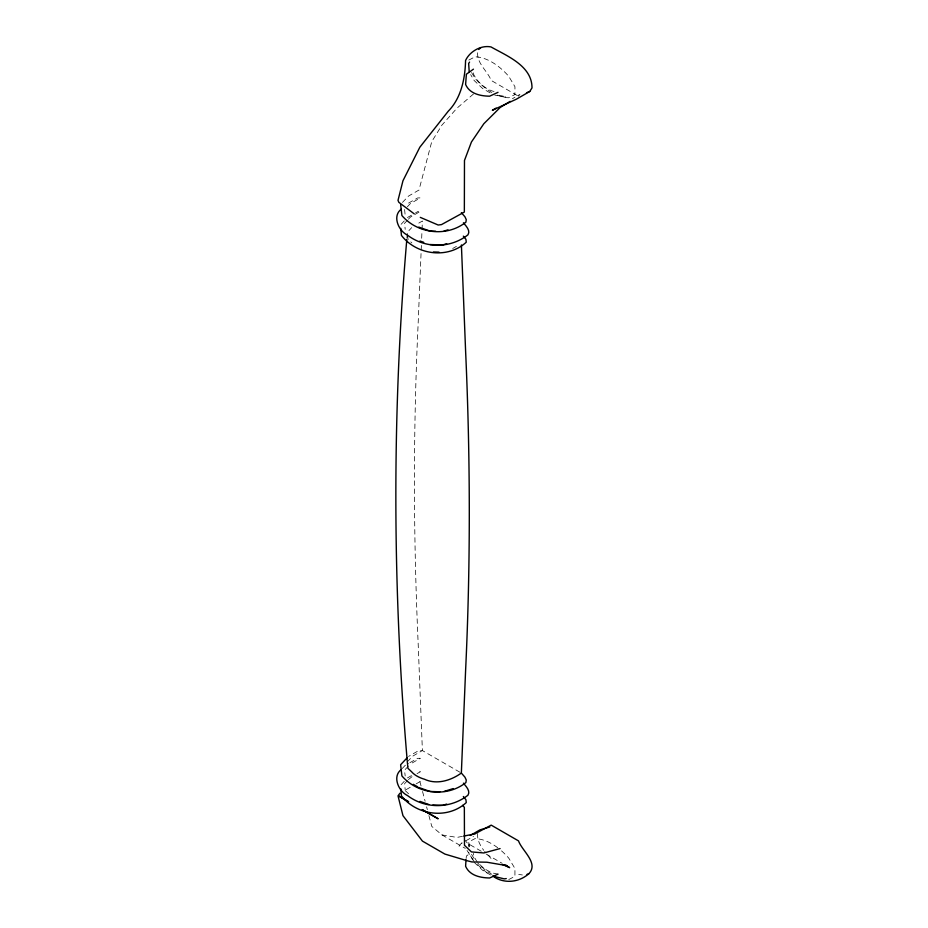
<?xml version="1.0" encoding="UTF-8"?>
<svg xmlns="http://www.w3.org/2000/svg" width="928" height="928" viewBox="0 0 928 928"><rect width="100%" height="100%" fill="white"/><g stroke="black" fill="none" stroke-linecap="round" stroke-linejoin="round"><path stroke-width="0.7" stroke-dasharray="4.64 3.48" d="M477.723 833.448C476.806 839.724 480.263 845.431 483.732 850.35M421.382 245.444L418.11 324.464A3663.025 2114.854 60 0 0 418.11 642.188L422.391 750.566L461.355 773.059M421.683 238.264L421.973 231.084M422.043 229.645L422.391 221.026L416.231 224.576M406.916 238.032L407.311 232.313L411.672 227.65M466.123 858.516L466.378 856.022L469.417 853.841M419.932 186.435L431.775 141.578L442.006 125.025L456.936 108.205L474.73 92.939M468.652 845.304L469.545 843.877L469.545 846.765M518.52 96.222L519.935 94.366L512.418 98.704M461.668 842.914L459.024 846.139L462.225 842.902M402.462 202.408L408.54 196.063L418.818 190.124L422.391 190.182M407.357 206.782L410.222 203.719L420.326 197.884L417.646 197.954L406.336 204.322M401.093 224.321L404.724 220.446M407.462 220.214L404.608 223.277L405.188 229.344M408.413 219.205L410.315 217.164L420.407 211.34L417.832 211.538L415.524 212.872M407.311 761.853L412.542 756.25L422.391 750.566L418.818 750.52L408.54 756.448M402.23 768.523L405.153 765.391L408.703 763.35M408.308 766.145L404.492 770.24L405.188 775.959M401.093 784.705L404.724 780.831M407.462 780.61L404.608 783.661L405.188 789.728M408.413 779.59L412.554 776.26M407.438 217.535L414.364 213.544M452.725 248.495L456.425 246.361M409.886 762.665L417.646 758.338L420.326 758.28L410.222 764.104M407.438 777.931L412.055 775.263M417.043 773.662L420.407 771.725L417.832 771.922M406.197 789.624L411.185 786.735M416.185 783.858L419.932 781.689L422.391 781.411M465.984 840.733L473.5 836.395M468.814 60.076L474.997 56.84A54.45 31.436 60 0 1 508.753 76.328L514.936 86.698L514.936 94.54L508.753 97.765A54.45 31.436 60 0 1 498.058 95.514L496.434 94.702L506.282 96.779L504.206 97.08L494.682 95.074M508.753 879.558L514.936 876.322L514.936 868.48L508.753 858.122A54.45 31.436 60 0 0 501.05 850.454M462.411 836.348L456.936 837.427L442.006 834.922L431.775 826.396L428.817 815.225M518.706 874.42L522.371 874.953M494.067 91.512C485.112 89.204 477.537 82.198 473.454 73.985L473.454 70.366M498.011 874.13L491.434 872.738L483.836 868.353L478.198 863.028M517.279 95.503L491.202 80.458C487.455 70.737 476.598 63.487 477.653 52.072M490.1 92.846L482.711 88.589L474.173 80.527L470.658 74.634M481.249 851.243L467.666 843.401L465.16 840.548M486.191 854.096L502.245 863.365M442.006 834.922L465.299 848.378M490.564 874.953L482.711 870.371L474.173 862.321M487.142 872.981L475.82 863.226M405.188 790.586L409.155 794.322M491.005 858.435L484.636 851.44M473.976 861.184L466.645 849.862M471.563 72.523L474.997 78.277A54.45 31.436 60 0 0 491.875 92.522M477.259 862.135L473.454 855.767L473.454 853.354M471.563 854.305L474.997 860.07M472.77 859.954L468.652 852.287M419.932 781.689L421.045 785.877M422.53 791.468L425.117 801.247M426.602 806.838L427.332 809.634M407.554 234.888L407.926 238.763A43.952 25.369 0 0 0 411.835 242.858M404.608 209.508L405.188 215.574M468.814 847.09L468.814 841.858L474.997 838.634A54.45 31.436 60 0 1 498.058 848.018M491.875 874.315A54.45 31.436 60 0 1 477.792 863.098"/><path stroke-width="1.39" d="M407.044 757.886L400.629 764.753L401.894 775.912C417.519 794.252 446.89 797.72 465.914 782.548L466.262 780.03L464.928 777.142L461.355 773.059L465.636 669.622A3663.025 2114.854 60 0 0 465.636 351.898L461.402 244.957M406.812 239.459C391.836 413.227 392.416 588.097 407.311 761.853L407.926 768.303L411.638 771.806A28.838 16.646 0 0 0 424.56 779.265C436.821 784.972 450.88 780.541 461.355 773.059M465.995 859.769L465.612 866.276C469.672 875.638 480.472 877.842 489.648 877.981L498.011 874.13M469.545 62.095L468.652 63.522L469.255 72.268M496.132 108.1L492.374 110.27L516.478 99.134L529.772 91.466L531.999 87.905C532.138 65.865 506.781 55.866 491.005 46.934C481.098 44.904 469.696 51.446 465.566 60.482C465.148 78.393 461.204 98.09 448.27 111.186L419.839 147.216L402.972 180.728L398.008 200.344L398.82 202.304L414.259 213.881M399.945 793.231L398.008 795.841L402.972 815.677L422.449 841.116L444.906 854.085L467.48 860.824L471.795 861.926L486.875 862.216L507.013 865.673L502.906 864.641L509.658 867.645L505.957 865.499M401.256 209.183C391.918 216.131 398.68 230.991 407.473 235.144C425.198 248.681 450.416 248.565 467.956 234.83C470.763 230.562 465.902 225.898 463.42 222.778M401.256 769.567C391.918 776.527 398.68 791.375 407.473 795.528C425.198 809.065 450.416 808.949 467.956 795.215C470.763 790.946 465.902 786.283 463.42 783.162M500.088 107.578L483.836 123.726L471.436 142.007L464.476 160.463L464.348 212.083L441.473 224.611L438.155 225.017L420.291 217.372M478.79 49.451L480.843 47.63M493.986 876.937C504.971 883.932 519.1 882.319 528.867 873.724C539.029 863.168 521.965 850.802 518.52 840.896L491.202 825.131L475.078 833.773M473.454 69.159L466.378 74.228L465.612 84.494C469.672 93.856 480.472 96.06 489.648 96.187L498.011 92.336M500.598 107.23L510.156 101.361M470.287 835.467L479.95 829.887L489.787 826.987M526.512 92.765L529.772 91.466M526.953 874.408L528.867 873.724M443.99 231.072L447.957 229.831M446.681 243.704L442.702 244.946L430.035 244.54M443.99 791.456L453.247 788.568M446.681 804.089L442.702 805.33L432.842 805.017M500.088 848.563L483.836 852.96L471.436 851.916L464.476 845.28L464.348 807.337L462.608 805.353M463.78 836.082L474.73 833.924M506.282 878.572L504.206 878.862L492.559 876.055M435.661 231.258L430.058 231.084L418.772 227.093M433.422 251.964L439.014 252.138M439.86 791.781L430.058 791.468L418.772 787.478M419.966 240.99L423.736 242.324M419.966 801.374L428.771 804.483M422.681 809.958L438.155 818.786L422.17 809.564M413.308 784.322L417.681 786.84M408.656 801.757L398.82 796.073L408.32 801.641M461.355 212.674L464.928 216.758L466.262 219.634L465.914 222.152C446.89 237.336 417.519 233.868 401.894 215.528L400.629 204.369M463.339 236.13L465.914 239.308L466.262 242.22C447.656 259.283 416.568 255.014 401.441 235.445L400.768 228.369M463.339 796.514L465.914 799.692L466.262 802.604C447.656 819.668 416.568 815.399 401.441 795.83L400.768 788.754"/></g></svg>
